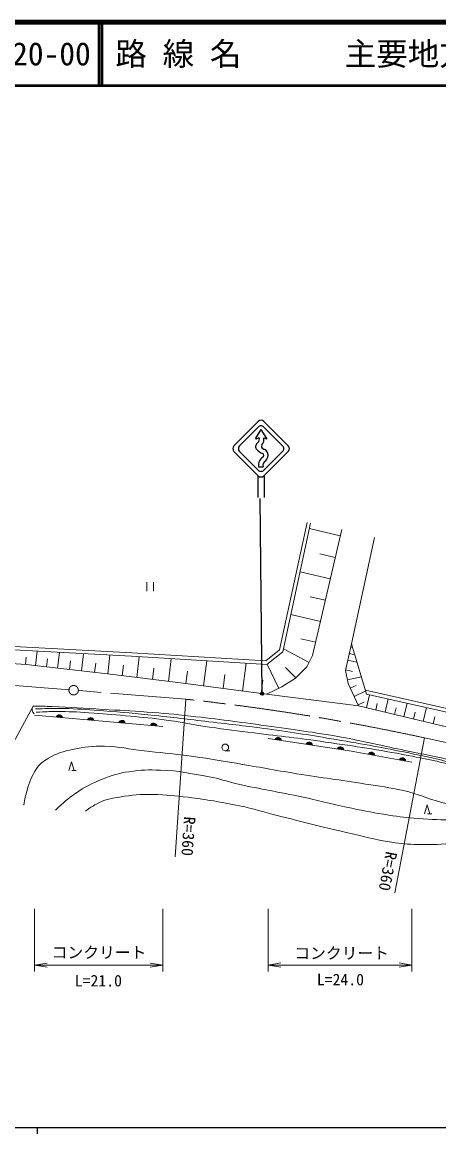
# Model space of a CAD drawing. Units: millimetres, scale not verified. Extents: x 40000 to 680000, y 20000 to 380000.
# Drawn here: x 165613 to 231656, y 204000 to 380000 of the extents above; entities that cross this region are included whole.
import ezdxf
from ezdxf.enums import TextEntityAlignment as Align

# ---------------------------------------------------------------- set-up
doc = ezdxf.new("R2010")
doc.units = ezdxf.units.MM
doc.header["$LTSCALE"] = 1000
doc.header["$PDMODE"] = 32
doc.header["$PDSIZE"] = 500
doc.linetypes.add('CHAIN', pattern=[18.5, 12, -1.5, 3.5, -1.5])
for name, color, linetype, lineweight in [('M-BMK', 2, 'CHAIN', 13), ('M-STR-HTXT', 7, 'Continuous', 13), ('M-STR-STRC', 7, 'Continuous', 25), ('M-TTL', 2, 'Continuous', 140), ('M-TTL-BAND', 7, 'Continuous', 25), ('M-TTL-LINE', 7, 'Continuous', 50), ('M-WORK', 1, 'Continuous', 13)]:
    doc.layers.add(name, color=color, linetype=linetype, lineweight=lineweight)
doc.layers.add('M-TTL-TXT', color=7, linetype='Continuous')
doc.styles.add('ＭＳ ゴシック', font='')
doc.styles.get('ＭＳ ゴシック').set_extended_font_data('MS Gothic')

# ---------------------------------------------------------------- blocks, each defined once
blk = doc.blocks.new('open_arrow')
at = {"color": 0, "linetype": 'Continuous', "lineweight": -2}
blk.add_lwpolyline([(7.5, 1.25), (0, 0), (7.5, -1.25)], dxfattribs=at)

msp = doc.modelspace()

# ---------------------------------------------------------------- linework, layer by layer
at = {"layer": 'M-BMK'}
for p, q in [((191571, 272804), (128837, 277831)), ((229373, 266691), (256384, 260957))]:
    msp.add_line(p, q, dxfattribs=at)
msp.add_circle((173766, 274231), 750, dxfattribs=at)
msp.add_arc((153078, -85132), 360000, 77.76446, 83.8619, dxfattribs=at)
at = {"layer": 'M-STR-HTXT'}
for p, q in [((191571, 272804), (189881, 247862)), ((229373, 266691), (224709, 242130)), ((167584, 239600), (167584, 229695)), ((187927, 239600), (187927, 229695)), ((204616, 239600), (204616, 229708)), ((227399, 239600), (227399, 229708)), ((167584, 230695), (187927, 230695)), ((204616, 230708), (227399, 230708))]:
    msp.add_line(p, q, dxfattribs=at)
at = {"layer": 'M-STR-STRC'}
for p, q in [((203037, 316800), (199172, 312935)), ((203928, 316800), (207793, 312935)), ((203037, 315909), (200063, 312935)), ((202629, 314134), (203476, 315524)), ((204403, 314102), (203476, 315524)), ((206902, 312935), (203928, 315909)), ((202703, 314046), (203168, 314229)), ((203932, 314194), (204328, 314014)), ((199172, 312044), (203037, 308179)), ((203037, 309070), (200063, 312044)), ((207793, 312044), (203928, 308179)), ((206902, 312044), (203928, 309070)), ((202983, 308225), (202983, 304725)), ((203077, 309619), (203816, 309619)), ((203983, 308225), (203983, 304725)), ((203632, 273690), (203348, 304576))]:
    msp.add_line(p, q, dxfattribs=at)
for radius in [250, 200, 150, 100, 50, 20]:
    msp.add_circle((203632, 273690), radius, dxfattribs=at)
for centre, radius, start, end in [((203483, 316354), 630, 45, 135), ((203483, 315463), 630, 45, 135.00015), ((202681, 314102), 60.4, 148.6713, 291.44939), ((203630, 312630), 1056, 129.6442, 161.91193), ((202506, 313986), 705, 309.6442, 20.13773), ((202506, 313986), 1441, 320.48022, 8.29105), ((204353, 314069), 60.4, 245.55605, 33.11134), ((199618, 312489), 630, 135, 225), ((200509, 312489), 630, 135.00016, 224.99989), ((203105, 312802), 503, 161.91193, 220.56779), ((204231, 313444), 1793, 212.70621, 253.97952), ((203929, 312813), 403, 140.48022, 249.5806), ((203684, 311525), 201, 21.6294, 74.84784), ((204308, 313832), 1491, 249.5806, 254.84784), ((203447, 311431), 456, 330.80549, 21.6294), ((203684, 311525), 899, 21.6294, 74.84784), ((203447, 311431), 1154, 308.15279, 21.6294), ((206456, 312489), 630, 314.99995, 45), ((207347, 312489), 630, 315, 45), ((204585, 309844), 1524, 122.04962, 188.49384), ((203669, 311307), 201, 302.04964, 330.80549), ((204585, 309844), 802, 122.04962, 196.31331), ((203483, 309516), 630, 224.99989, 314.99995), ((203483, 308625), 630, 225, 315)]:
    msp.add_arc(centre, radius, start, end, dxfattribs=at)
msp.add_point((203632, 273690), dxfattribs=at)
at = {"layer": 'M-TTL'}
msp.add_line((680000, 380000), (40000, 380000), dxfattribs=at)
at = {"layer": 'M-TTL-BAND'}
for p, q in [((40000, 205000), (579000, 205000)), ((168000, 205000), (168000, 204000))]:
    msp.add_line(p, q, dxfattribs=at)
at = {"layer": 'M-TTL-LINE'}
for p, q in [((177750, 380000), (177750, 370000)), ((178250, 380000), (178250, 370000)), ((40000, 370000), (680000, 370000))]:
    msp.add_line(p, q, dxfattribs=at)
at = {"layer": 'M-WORK'}
for p, q in [((210794, 300777), (206422, 280628)), ((211332, 300660), (206918, 280319)), ((216042, 298696), (211151, 299825)), ((211659, 279709), (216267, 299670)), ((217807, 281594), (221451, 298391)), ((215252, 295271), (212806, 295836)), ((214461, 291847), (209660, 292955)), ((185361, 291330), (185361, 289930)), ((186411, 289930), (186411, 291330)), ((213685, 288486), (211285, 289040)), ((212909, 285125), (208197, 286213)), ((212147, 281827), (209791, 282371)), ((182948, 279599), (162328, 280718)), ((182979, 280148), (162358, 281267)), ((167738, 278140), (168001, 280410)), ((171215, 277737), (171503, 280220)), ((175019, 277296), (175334, 280013)), ((204211, 278882), (182979, 280148)), ((206422, 280628), (204211, 278882)), ((206918, 280319), (204387, 278321)), ((211097, 278635), (207016, 280769)), ((217807, 281594), (216862, 277332)), ((217459, 280023), (218185, 279862)), ((217684, 281039), (217996, 280970)), ((217793, 281527), (217948, 281493)), ((220214, 273617), (217807, 281594)), ((162347, 278550), (166263, 278311)), ((166148, 278318), (166218, 279459)), ((166263, 278311), (180049, 276712)), ((169476, 277938), (169620, 279180)), ((173117, 277516), (173275, 278875)), ((177099, 277054), (177272, 278540)), ((179180, 276813), (179524, 279785)), ((181472, 276536), (181674, 278173)), ((204387, 278321), (182948, 279599)), ((183763, 276253), (184168, 279527)), ((188793, 275632), (189237, 279224)), ((194359, 274913), (194883, 278887)), ((200544, 274097), (201127, 278515)), ((206277, 274513), (204445, 278366)), ((210739, 277951), (211659, 279709)), ((217233, 279007), (218685, 278684)), ((180049, 276712), (190719, 275394)), ((186278, 275942), (186500, 277739)), ((191577, 275280), (191839, 277267)), ((197451, 274505), (197743, 276714)), ((209006, 276217), (207377, 277846)), ((208941, 276153), (210739, 277951)), ((216862, 277332), (217288, 275280)), ((216888, 277452), (217999, 277206)), ((217161, 275893), (219388, 276356)), ((190719, 275394), (204346, 273595)), ((203505, 273706), (203784, 275821)), ((204346, 273595), (206783, 274754)), ((206783, 274754), (208941, 276153)), ((217288, 275280), (218913, 271750)), ((217622, 274556), (218545, 274981)), ((204346, 273595), (218913, 271750)), ((218217, 273262), (220065, 274113)), ((259096, 265449), (220032, 274222)), ((220186, 271447), (220679, 273513)), ((258331, 265057), (220214, 273617)), ((223132, 270745), (223634, 272849)), ((162041, 262065), (167356, 271729)), ((218839, 271912), (219803, 272356)), ((218913, 271750), (236356, 267594)), ((221659, 271096), (221910, 272148)), ((224633, 270388), (224888, 271459)), ((226133, 270030), (226644, 272173)), ((229189, 269302), (229709, 271485)), ((187927, 268493), (167584, 270275)), ((227661, 269666), (227921, 270758)), ((230745, 268931), (231010, 270043)), ((197811, 264658), (198511, 264658)), ((173002, 261496), (173422, 262896)), ((173422, 262896), (173842, 261496)), ((174192, 261496), (173492, 261496)), ((229372, 254683), (229792, 256083)), ((229792, 256083), (230212, 254683)), ((230562, 254683), (229862, 254683))]:
    msp.add_line(p, q, dxfattribs=at)
msp.add_lwpolyline([(227399, 262838), (217484, 264654), (204616, 266612)], dxfattribs=at)
msp.add_circle((197811, 265183), 525, dxfattribs=at)
for centre, radius, start, end in [((168082, 271192), 903, 143.52004, 230.66212), ((171481, 269821), 512, 7.67543, 162.31467), ((171481, 269821), 410, 10.92073, 159.06937), ((171481, 269821), 308, 16.45518, 153.53492), ((171481, 269821), 205, 28.27844, 141.71166), ((176462, 269385), 512, 7.67543, 162.31467), ((176462, 269385), 410, 10.92073, 159.06937), ((176462, 269385), 308, 16.45518, 153.53492), ((176462, 269385), 205, 28.27844, 141.71166), ((181442, 268948), 512, 7.67543, 162.31467), ((181442, 268948), 410, 10.92073, 159.06937), ((181442, 268948), 308, 16.45518, 153.53492), ((181442, 268948), 205, 28.27844, 141.71166), ((186423, 268512), 512, 7.67543, 162.31467), ((186423, 268512), 410, 10.92073, 159.06937), ((186423, 268512), 308, 16.45518, 153.53492), ((186423, 268512), 205, 28.27844, 141.71166), ((206177, 266261), 512, 4.02784, 158.66707), ((206177, 266261), 410, 7.27314, 155.42178), ((206177, 266261), 308, 12.80759, 149.88733), ((206177, 266261), 205, 24.63085, 138.06407), ((211120, 265509), 512, 4.02784, 158.66707), ((211120, 265509), 410, 7.27314, 155.42178), ((211120, 265509), 308, 12.80759, 149.88733), ((211120, 265509), 205, 24.63085, 138.06407), ((216063, 264756), 512, 4.02784, 158.66707), ((216063, 264756), 410, 7.27314, 155.42178), ((216063, 264756), 308, 12.80759, 149.88733), ((216063, 264756), 205, 24.63085, 138.06407), ((220985, 263898), 512, 2.30104, 156.94027), ((220985, 263898), 410, 5.54634, 153.69498), ((220985, 263898), 308, 11.08079, 148.16053), ((220985, 263898), 205, 22.90405, 136.33727), ((225903, 262997), 512, 2.30104, 156.94027), ((225903, 262997), 410, 5.54634, 153.69498), ((225903, 262997), 308, 11.08079, 148.16053), ((225903, 262997), 205, 22.90405, 136.33727)]:
    msp.add_arc(centre, radius, start, end, dxfattribs=at)
for points, knots in [([(167356, 271729), (168771, 271705), (169142, 271690), (170286, 271653), (173463, 271550), (175238, 271384), (178412, 271200), (181128, 271042), (182652, 270978), (185365, 270774), (188078, 270569), (189596, 270432), (192300, 270134), (196986, 269618), (199602, 269252), (204271, 268598), (208945, 267943), (211574, 267635), (216219, 266800), (219713, 266171), (221642, 265671), (225117, 264948), (228374, 264271), (230200, 263899), (233456, 263216), (237631, 262341), (239967, 261842), (244139, 260952), (247636, 260206), (249587, 259749), (253090, 259034), (254815, 258682), (255779, 258471), (257514, 258171), (259998, 257741), (261392, 257509), (263888, 257160), (266207, 256836), (267509, 256674), (269838, 256432), (271756, 256233), (272833, 256133), (274758, 256023), (276470, 255926), (277430, 255885), (279145, 255881), (281456, 255877), (282750, 255958), (285059, 256059), (287910, 256184), (289508, 256258), (292350, 256521), (296099, 256867), (298187, 257181), (301914, 257720), (305556, 258246), (307611, 258480), (311211, 259238), (314012, 259828), (315571, 260234), (318298, 261103), (320751, 261885), (322073, 262475), (324478, 263394), (328246, 264833), (330334, 265697), (334096, 267150), (336744, 268174), (338213, 268786), (340889, 269735), (344134, 270884), (345999, 271386), (349281, 272425), (352233, 273360), (353875, 273924), (356847, 274796), (358506, 275284), (359406, 275688), (361105, 276006), (361331, 276048), (361460, 276067), (361690, 276069), (361976, 276072), (362148, 276042), (362408, 275923), (362621, 275826), (362737, 275740), (362882, 275556), (363000, 275406), (363003, 275283), (363056, 275100), (363160, 274741), (363188, 274532), (363257, 274165), (363387, 273477), (363500, 273097), (363565, 272401), (363658, 271405), (363731, 270842), (363684, 269843), (363619, 268473), (363449, 267713), (363181, 266368), (363006, 265493), (362858, 265012), (362577, 264166), (362249, 263177), (362006, 262641), (361547, 261707), (361168, 260936), (361019, 260671), (360491, 259777)], [0, 0, 0, 0, 1, 1, 1, 2, 2, 2, 3, 3, 3, 4, 4, 4, 5, 5, 5, 6, 6, 6, 7, 7, 7, 8, 8, 8, 9, 9, 9, 10, 10, 10, 11, 11, 11, 12, 12, 12, 13, 13, 13, 14, 14, 14, 15, 15, 15, 16, 16, 16, 17, 17, 17, 18, 18, 18, 19, 19, 19, 20, 20, 20, 21, 21, 21, 22, 22, 22, 23, 23, 23, 24, 24, 24, 25, 25, 25, 26, 26, 26, 27, 27, 27, 28, 28, 28, 29, 29, 29, 30, 30, 30, 31, 31, 31, 32, 32, 32, 33, 33, 33, 34, 34, 34, 35, 35, 35, 36, 36, 36, 37, 37, 37, 37]), ([(167710, 271264), (167779, 271264), (167797, 271264), (167852, 271264), (168579, 271267), (168985, 271330), (169711, 271335), (170974, 271345), (171682, 271376), (172944, 271324), (175115, 271233), (176330, 271142), (178497, 270968), (181679, 270714), (183462, 270560), (186637, 270228), (190249, 269851), (192267, 269596), (195873, 269163), (199509, 268726), (201552, 268519), (205179, 268008), (209476, 267403), (211878, 267017), (216155, 266286), (220680, 265512), (223211, 265051), (227708, 264128), (230841, 263485), (232572, 263014), (235689, 262298), (240183, 261267), (242694, 260660), (247193, 259652), (250364, 258942), (252119, 258437), (255318, 257867), (259098, 257193), (261231, 256893), (265042, 256428), (268354, 256025), (270209, 255744), (273541, 255576), (277261, 255388), (279354, 255396), (283078, 255496), (286411, 255586), (288281, 255663), (291603, 255949), (296454, 256367), (299175, 256620), (303991, 257334), (307525, 257858), (309533, 258055), (312996, 258933), (316521, 259826), (318444, 260529), (321867, 261757), (325267, 262975), (327102, 263842), (330472, 265140), (334829, 266818), (337259, 267792), (341661, 269349), (345353, 270655), (347436, 271345), (351172, 272520), (353618, 273288), (354983, 273742), (357459, 274411), (359156, 274870), (359717, 275015), (361823, 275516)], [0, 0, 0, 0, 1, 1, 1, 2, 2, 2, 3, 3, 3, 4, 4, 4, 5, 5, 5, 6, 6, 6, 7, 7, 7, 8, 8, 8, 9, 9, 9, 10, 10, 10, 11, 11, 11, 12, 12, 12, 13, 13, 13, 14, 14, 14, 15, 15, 15, 16, 16, 16, 17, 17, 17, 18, 18, 18, 19, 19, 19, 20, 20, 20, 21, 21, 21, 22, 22, 22, 23, 23, 23, 24, 24, 24, 24]), ([(167839, 270753), (169388, 270834), (169818, 270843), (171087, 270853), (173086, 270870), (174206, 270791), (176202, 270667), (178473, 270525), (179742, 270394), (182009, 270187), (184259, 269983), (185523, 269892), (187764, 269601), (190721, 269218), (192351, 268823), (195303, 268402), (198057, 268010), (199604, 267828), (202363, 267470), (206774, 266898), (209257, 266670), (213658, 266031), (218812, 265284), (221703, 264872), (226819, 263900), (230345, 263230), (232304, 262764), (235797, 261938), (238841, 261217), (240516, 260693), (243558, 259966), (247545, 259013), (249779, 258479), (253793, 257644), (257101, 256956), (258957, 256573), (262291, 256019), (265335, 255513), (267056, 255315), (270123, 254980), (272387, 254732), (273655, 254546), (275931, 254474), (278594, 254390), (280089, 254498), (282751, 254607), (285868, 254735), (287611, 254877), (290717, 255166), (295054, 255570), (297480, 255851), (301799, 256419), (304573, 256783), (306138, 256932), (308886, 257457), (311570, 257971), (313050, 258387), (315679, 259136), (318477, 259933), (320023, 260457), (322766, 261427), (325570, 262419), (327095, 263096), (329879, 264144), (332122, 264989), (333385, 265444), (335633, 266276), (338338, 267276), (339843, 267866), (342560, 268833), (344888, 269662), (346205, 270091), (348554, 270858), (351899, 271950), (353790, 272505), (357159, 273522), (359038, 274089), (359633, 274268), (361976, 274959)], [0, 0, 0, 0, 1, 1, 1, 2, 2, 2, 3, 3, 3, 4, 4, 4, 5, 5, 5, 6, 6, 6, 7, 7, 7, 8, 8, 8, 9, 9, 9, 10, 10, 10, 11, 11, 11, 12, 12, 12, 13, 13, 13, 14, 14, 14, 15, 15, 15, 16, 16, 16, 17, 17, 17, 18, 18, 18, 19, 19, 19, 20, 20, 20, 21, 21, 21, 22, 22, 22, 23, 23, 23, 24, 24, 24, 25, 25, 25, 26, 26, 26, 26]), ([(170902, 255260), (172263, 256560), (172737, 256984), (174059, 257897), (175599, 258961), (176564, 259426), (178295, 260135), (179900, 260793), (180856, 261076), (182571, 261334), (184487, 261622), (185590, 261637), (187526, 261574), (190564, 261474), (192244, 261057), (195239, 260535), (196984, 260230), (197905, 259799), (199634, 259416), (203723, 258510), (206049, 258171), (210144, 257298), (213166, 256654), (214833, 256173), (217857, 255540), (220140, 255061), (221425, 254812), (223731, 254461), (225534, 254186), (226547, 254026), (228366, 253901), (230656, 253744), (231946, 253701), (234241, 253741), (236336, 253778), (237502, 253966), (239596, 254061), (241467, 254146), (242517, 254206), (244391, 254181), (248910, 254120), (251434, 253823), (255940, 253462), (259416, 253183), (261336, 252747), (264811, 252463), (269363, 252090), (271913, 251781), (276480, 251703), (278290, 251673), (279308, 251669), (281115, 251783), (283494, 251934), (284812, 252203), (287189, 252383), (290214, 252611), (291914, 252635), (294942, 252822), (298174, 253022), (299991, 253066), (303214, 253382), (306501, 253704), (308339, 253932), (311605, 254421), (313895, 254763), (315169, 255011), (317440, 255460), (319386, 255844), (320492, 256017), (322395, 256579), (323902, 257023), (324734, 257339), (326151, 258017), (327383, 258607), (328044, 259013), (329148, 259815), (330249, 260614), (330723, 261238), (331746, 262133), (332704, 262972), (333136, 263588), (334223, 264251), (335732, 265171), (336707, 265453), (338339, 266129), (341451, 267419), (343247, 268012), (346418, 269146), (348693, 269960), (349962, 270436), (352279, 271118), (354517, 271777), (355792, 272072), (358047, 272667), (359454, 273039), (360268, 273160), (361652, 273609), (362284, 273813), (362501, 273881), (363257, 274165)], [0, 0, 0, 0, 1, 1, 1, 2, 2, 2, 3, 3, 3, 4, 4, 4, 5, 5, 5, 6, 6, 6, 7, 7, 7, 8, 8, 8, 9, 9, 9, 10, 10, 10, 11, 11, 11, 12, 12, 12, 13, 13, 13, 14, 14, 14, 15, 15, 15, 16, 16, 16, 17, 17, 17, 18, 18, 18, 19, 19, 19, 20, 20, 20, 21, 21, 21, 22, 22, 22, 23, 23, 23, 24, 24, 24, 25, 25, 25, 26, 26, 26, 27, 27, 27, 28, 28, 28, 29, 29, 29, 30, 30, 30, 31, 31, 31, 32, 32, 32, 33, 33, 33, 33]), ([(165867, 256023), (166041, 257121), (166124, 257475), (166386, 258380), (166783, 259750), (167052, 260538), (167825, 261737), (168376, 262592), (168910, 262932), (169783, 263455), (171163, 264283), (172082, 264533), (173659, 264854), (175581, 265245), (176693, 265409), (178654, 265373), (181122, 265329), (182476, 264896), (184928, 264614), (187548, 264313), (189028, 264243), (191642, 263895), (194758, 263479), (196492, 263167), (199594, 262656), (203313, 262043), (205382, 261614), (209105, 261018), (213359, 260336), (215760, 260062), (220014, 259379), (222375, 259000), (223715, 258864), (226048, 258340), (228471, 257796), (229718, 257082), (232122, 256462), (234079, 255957), (235181, 255592), (237197, 255463), (238556, 255376), (239327, 255506), (240674, 255703), (242282, 255938), (243141, 256309), (244750, 256542), (246266, 256762), (247135, 256781), (248666, 256742), (251571, 256667), (253181, 256307), (256059, 255903), (258572, 255549), (259947, 255144), (262453, 254744), (265206, 254304), (266750, 254045), (269526, 253785), (273618, 253401), (275925, 253263), (280036, 253245), (283924, 253228), (286102, 253355), (289986, 253545), (294368, 253759), (296834, 253788), (301195, 254264), (304467, 254621), (306294, 254906), (309527, 255523), (312744, 256137), (314519, 256620), (317679, 257481), (320742, 258315), (322521, 258652), (325431, 259919), (327341, 260750), (328431, 261328), (329947, 262756), (330757, 263519), (331085, 263848), (331858, 264867)], [0, 0, 0, 0, 1, 1, 1, 2, 2, 2, 3, 3, 3, 4, 4, 4, 5, 5, 5, 6, 6, 6, 7, 7, 7, 8, 8, 8, 9, 9, 9, 10, 10, 10, 11, 11, 11, 12, 12, 12, 13, 13, 13, 14, 14, 14, 15, 15, 15, 16, 16, 16, 17, 17, 17, 18, 18, 18, 19, 19, 19, 20, 20, 20, 21, 21, 21, 22, 22, 22, 23, 23, 23, 24, 24, 24, 25, 25, 25, 26, 26, 26, 27, 27, 27, 27]), ([(175648, 255081), (176371, 255649), (176662, 255819), (177367, 256200), (178687, 256913), (179563, 257071), (181043, 257319), (183097, 257662), (184277, 257756), (186358, 257718), (188534, 257679), (189752, 257537), (191913, 257279), (195118, 256896), (196898, 256548), (200065, 255920), (202419, 255453), (203690, 254981), (206019, 254402), (210292, 253339), (212678, 252713), (216968, 251724), (219770, 251079), (221319, 250597), (224161, 250166), (225772, 249921), (226688, 249836), (228317, 249806), (230691, 249763), (232025, 249816), (234391, 250006), (236807, 250200), (238145, 250468), (240545, 250805), (242327, 251055), (243309, 251329), (245101, 251484), (247450, 251688), (248780, 251709), (251135, 251604), (253913, 251480), (255459, 251222), (258208, 250805), (260103, 250518), (260738, 250411), (263043, 249966)], [0, 0, 0, 0, 1, 1, 1, 2, 2, 2, 3, 3, 3, 4, 4, 4, 5, 5, 5, 6, 6, 6, 7, 7, 7, 8, 8, 8, 9, 9, 9, 10, 10, 10, 11, 11, 11, 12, 12, 12, 13, 13, 13, 14, 14, 14, 15, 15, 15, 15])]:
    msp.add_open_spline(points, degree=3, knots=knots, dxfattribs=at)

# ---------------------------------------------------------------- block references
at = {"layer": 'M-STR-HTXT', "xscale": 267, "yscale": 267}
for p in [(167584, 230695), (204616, 230708)]:
    msp.add_blockref('open_arrow', p, dxfattribs=at)
at = {"layer": 'M-STR-HTXT', "xscale": 267, "yscale": 267, "rotation": 180}
for p in [(187927, 230695), (227399, 230708)]:
    msp.add_blockref('open_arrow', p, dxfattribs=at)

# ---------------------------------------------------------------- texts
at = {"layer": 'M-STR-HTXT', "style": 'ＭＳ ゴシック'}
for rotation, p in [(266.124, (191972, 251100)), (259.249, (223594, 245568))]:
    msp.add_text('R=360', height=1833, rotation=rotation, dxfattribs=at).set_placement(p, align=Align.MIDDLE_CENTER)
for p in [(177789, 232713), (216257, 232600)]:
    msp.add_text('コンクリート', height=1833, dxfattribs=at).set_placement(p, align=Align.MIDDLE_CENTER)
for s, p in [('L=21.0', (177687, 226777)), ('L=24.0', (216059, 226953))]:
    msp.add_text(s, height=1833, dxfattribs=at).set_placement(p, align=Align.BOTTOM_CENTER)
at = {"layer": 'M-TTL-TXT', "style": 'ＭＳ ゴシック'}
for s, p in [('020-00', (161521, 375000)), ('路 線 名', (180380, 375000)), ('主要地方道豊浦清末線', (216734, 375000))]:
    msp.add_text(s, height=3666, dxfattribs=at).set_placement(p, align=Align.MIDDLE_LEFT)

doc.saveas('drawing.dxf')
